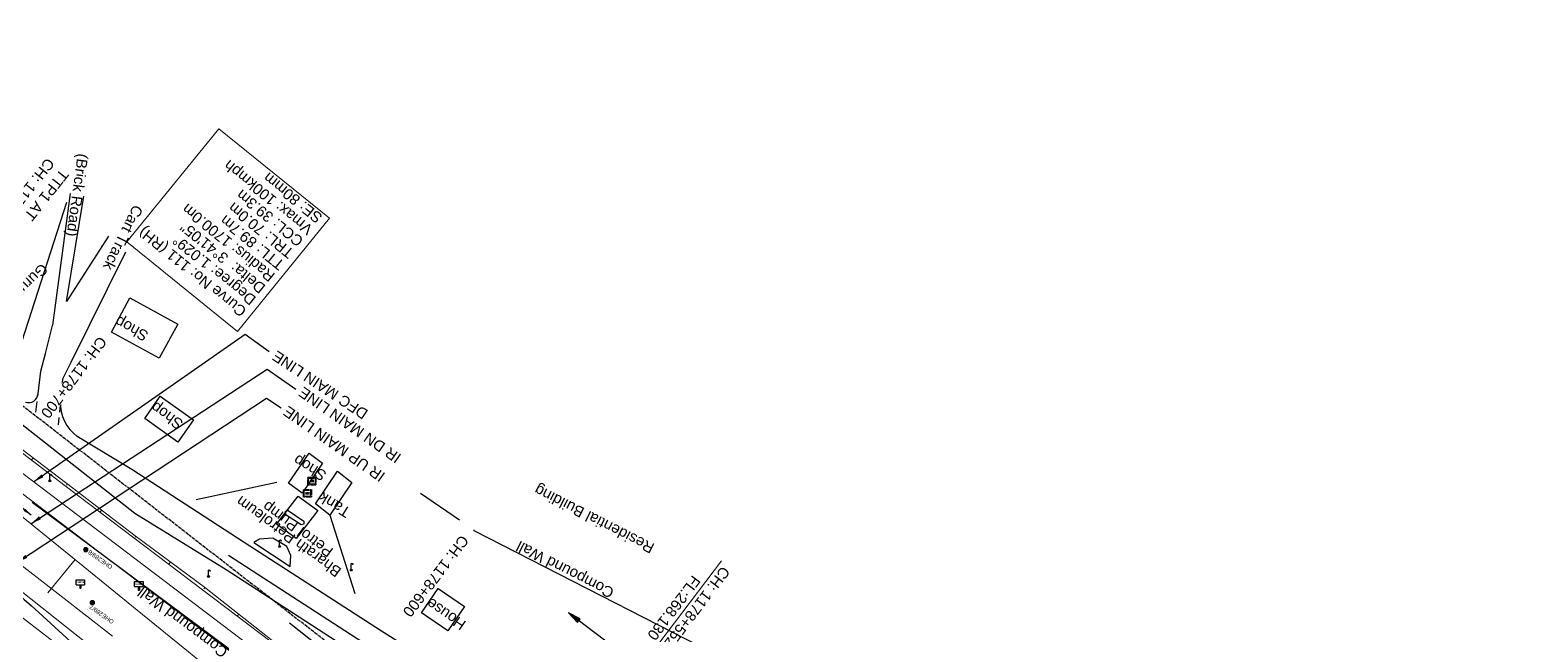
# Model space of a CAD drawing. Header units: metres. Extents: x 644418 to 1306172, y 3366650 to 6747308.
# Drawn here: x 653490 to 653838.5, y 3373358.3 to 3373498.2 of the extents above; entities that cross this region are included whole.
import ezdxf
from ezdxf.enums import TextEntityAlignment as Align

# ---------------------------------------------------------------- set-up
doc = ezdxf.new("R2010")
doc.units = ezdxf.units.M
doc.header["$MEASUREMENT"] = 0
for name, pattern in [('CENTER', [2, 1.25, -0.25, 0.25, -0.25]), ('DASHED', [0.75, 0.5, -0.25]), ('PHANTOM', [2.5, 1.25, -0.25, 0.25, -0.25, 0.25, -0.25])]:
    doc.linetypes.add(name, pattern=pattern)
for name, color, linetype, lineweight in [('C-ALIG-LABL-DG', 1, 'Continuous', 25), ('Existing Chainage', 7, 'Continuous', 0), ('Existing IR Track', 143, 'Continuous', 0), ('flow direction', 7, 'Continuous', 0), ('OHE MAST', 8, 'Continuous', 0), ('OHE MAST TEXT', 8, 'Continuous', 0), ('Proposed Alignment', 7, 'Continuous', 0), ('Proposed Curve_Details', 10, 'Continuous', 0), ('PROPOSED DFC TRACK', 1, 'Continuous', 0), ('PROPOSED DFCC TOE LINE', 239, 'Continuous', 0), ('PROPOSED DFCC TOE SLOPES', 239, 'Continuous', 0), ('PROPOSED DFCC TOE SLOPES - Cut & Connection', 239, 'Continuous', 0), ('PROPOSED DFCC TRACK', 1, 'Continuous', 0)]:
    doc.layers.add(name, color=color, linetype=linetype, lineweight=lineweight)
for name, color, linetype in [('COMMERCIAL_BLD_PUC', 251, 'Continuous'), ('COMPOUND_WALL', 251, 'Continuous'), ('CURVE_DETAILS', 251, 'Continuous'), ('DFCC Boundary', 6, 'CENTER'), ('IR PROPOSALS', 190, 'Continuous'), ('LAMP_POST', 7, 'Continuous'), ('Manhole', 251, 'Continuous'), ('PARKING_AREA', 251, 'Continuous'), ('PETROL PUMP', 251, 'Continuous'), ('PROPOSED DFCC FORMATION LINE', 187, 'Continuous'), ('RESIDENTIAL_BL_SEMI', 251, 'Continuous'), ('SHED', 252, 'Continuous'), ('SUB_ROAD_CENTRE', 34, 'Continuous'), ('SUB_ROAD_EDGE', 34, 'Continuous'), ('TANK', 251, 'Continuous'), ('TOPO_TEXT', 251, 'Continuous')]:
    doc.layers.add(name, color=color, linetype=linetype)
doc.styles.add('Arial', font='arial.ttf')
doc.styles.add('NB', font='swissbo.ttf', dxfattribs={"height": 1.5})
doc.styles.add('ROMANS', font='romans.shx')
doc.styles.get("Standard").update_dxf_attribs({"font": 'arial.ttf'})
doc.styles.add('Style-Arial', font='arial.ttf')
doc.dimstyles.new('ISO-25', dxfattribs={"dimtxt": 2.5, "dimasz": 2.5, "dimexe": 1.25, "dimexo": 0.625, "dimtad": 1, "dimtxsty": 'Standard', "dimcen": 2.5, "dimadec": 0, "dimazin": 0, "dimtfac": 1, "dimtmove": 0, "dimatfit": 3, "dimfxl": 1, "dimarcsym": 0})

# ---------------------------------------------------------------- blocks, each defined once
blk = doc.blocks.new('LP')
for points in [[(0, 0), (0, 1.5)], [(0.25, 1.35), (0.44, 1.35)]]:
    blk.add_lwpolyline(points)
for centre, radius, start, end in [((0.07, 0.99), 0.519, 57.6425, 97.3165), ((0.34, 1.33), 0.094, 11.7012, 168.0476)]:
    blk.add_arc(centre, radius, start, end)
at = {"extrusion": (0, 0, -1)}
blk.add_ellipse((0, 0.01), major_axis=(0.308, 0), ratio=0.400495, dxfattribs=at)
blk.add_ellipse((0.35, 1.36), major_axis=(0.0017, 0.0438), ratio=0.461056, start_param=1.74022, end_param=4.575836)
blk = doc.blocks.new('MHS')
at = {"layer": 'Manhole', "linetype": 'PHANTOM'}
for points in [[(-0.92, 0.95), (0.96, 0.95), (0.96, -0.87), (-0.92, -0.87)], [(-0.72, 0.75), (0.76, 0.75), (0.76, -0.67), (-0.72, -0.67)]]:
    blk.add_lwpolyline(points, close=True, dxfattribs=at)
at = {"layer": 'Manhole', "linetype": 'PHANTOM', "style": 'ROMANS', "width": 0.9}
blk.add_text('MH', height=0.55, dxfattribs=at).set_placement((0.03, -0.22), align=Align.CENTER)
blk = doc.blocks.new('CURVE')
for p, q in [((-0.98, 0.82), (-0.98, 1.98)), ((-0.98, 1.98), (0.98, 1.98)), ((-0.98, 0.82), (0.98, 0.82)), ((-0.13, 0.82), (-0.13, 0)), ((-0.13, 0), (0.13, 0)), ((0.13, 0.82), (0.13, 0)), ((0.98, 1.98), (0.98, 0.82))]:
    blk.add_line(p, q)
at = {"style": 'NB', "width": 1.025371}
blk.add_text('CURVE', height=0.4, dxfattribs=at).set_placement((0, 1.4), align=Align.MIDDLE)
blk = doc.blocks.new('OHE MAST')
h = blk.add_hatch(color=256)
edge = h.paths.add_edge_path()
edge.add_arc((0, 0), 0.514, 0, 360)
at = {"const_width": 0.01, "flags": 128}
for points in [[(1.5, 3.5), (1.5, 2), (-1.5, 2), (-1.5, 3.5)], [(0, 2), (0, 0)]]:
    blk.add_lwpolyline(points, dxfattribs=at)
blk.add_circle((0, 0), 0.514)
blk = doc.blocks.new('Direction')
h = blk.add_hatch(color=256)
h.dxf.hatch_style = 1
h.paths.add_polyline_path([(-5.537, 0), (-4.745, -0.129), (-4.745, 0.135)])
blk.add_lwpolyline([(-5.537, 0), (-4.745, -0.129), (-4.745, 0.135)], close=True)
blk.add_lwpolyline([(0, 0), (-5.537, 0)])

msp = doc.modelspace()

# ---------------------------------------------------------------- linework, layer by layer
at = {"layer": 'COMMERCIAL_BLD_PUC', "linetype": 'Continuous'}
for points in [[(653519.962, 3373421.937, 269.954), (653508.921, 3373428, 271.454), (653513.189, 3373435.962, 271.696), (653524.308, 3373429.8562, 271.696)], [(653524.314, 3373402.424, 270.661), (653516.643, 3373407.924, 270.442), (653520.233, 3373413.112, 270.816), (653527.9061, 3373407.6105, 270.816)], [(653557.9, 3373397.537, 269.73), (653553.149, 3373390.568, 270.147), (653550.006, 3373392.845, 269.776), (653554.7628, 3373399.8225, 269.776)]]:
    msp.add_polyline3d(points, close=True, dxfattribs=at)
at = {"layer": 'COMPOUND_WALL', "linetype": 'Continuous'}
for points in [[(653487.242, 3373423.818, 270.507), (653487.401, 3373423.581, 270.614), (653498.55, 3373458.191, 270.042)], [(653547.251, 3373393.045, 270.404), (653528.519, 3373389.025, 270.225)], [(653589.669, 3373384.246, 269.518), (653580.626, 3373390.459, 269.525)], [(653490.5, 3373388.474, 269.187), (653584.982, 3373318.047, 269.185), (653623.328, 3373289.844, 268.625), (653640.97, 3373277.197, 268.314)], [(653559.627, 3373385.464, 269.464), (653565.434, 3373367.188, 269.74)], [(653671.508, 3373340.12, 270.754), (653662.07, 3373346.437, 270.85), (653593.104, 3373381.78, 269.579), (653593.1, 3373381.988, 269.519)], [(653550.221, 3373360.393, 270.187), (653584.66, 3373333.087, 270.14), (653618.113, 3373308.381, 270.32), (653630.774, 3373298.739, 269.651), (653649.484, 3373285.019, 269.85)]]:
    msp.add_polyline3d(points, dxfattribs=at)
at = {"layer": 'DFCC Boundary', "ltscale": 0.5, "flags": 128}
msp.add_lwpolyline([(655695.597, 3371812.1897), (655640.8822, 3371912.823), (655580.0449, 3371996.7158), (655509.7792, 3372062.0857), (655426.9534, 3372113.9756), (655342.6069, 3372167.9462), (655257.8854, 3372221.2222), (655173.2688, 3372275.363), (655087.3459, 3372327.2788), (655002.8598, 3372380.6107), (654914.5097, 3372429.9473), (654741.1355, 3372529.4419), (654650.033, 3372576.4159), (654568.6995, 3372626.155), (654571.9877, 3372630.6369), (654391.4686, 3372756.327), (654377.1337, 3372736.8494), (654004.4289, 3373016.6995), (654007.7887, 3373020.6424), (653690.5739, 3373253.6486), (653690.5425, 3373253.6059), (653433.8132, 3373453.1485), (653440.7668, 3373462.5592), (653208.8394, 3373636.5534), (653216.1698, 3373646.5105), (653142.1983, 3373700.8896), (653053.6963, 3373771.1122), (652994.4341, 3373810.5255), (652929.3691, 3373859.5713), (652860.9168, 3373902.1103), (652749.6028, 3373984.4705), (652631.2396, 3374070.7175), (652636.2281, 3374078.1704), (652537.912, 3374145.7283), (652392.904, 3374241.2711), (652388.7719, 3374235.6812), (652308.569, 3374304.8076), (652315.9256, 3374314.7669), (652103.9815, 3374448.7876), (652083.1937, 3374464.1943), (652072.7494, 3374471.9329), (652052.3219, 3374487.0684), (652038.1897, 3374497.5387), (652024.0173, 3374508.0388), (652009.8347, 3374518.5254), (651995.6683, 3374529), (651981.7515, 3374539.2836), (651967.8828, 3374549.5317), (651954.6903, 3374559.2866), (651941.4997, 3374569.04), (651923.9377, 3374582.0168), (651906.3215, 3374595.0337), (651892.0868, 3374605.5547), (651877.7985, 3374616.1153), (651861.6288, 3374628.0564), (651845.5071, 3374639.9619), (651829.5757, 3374651.7544), (651824.7911, 3374655.296), (651813.6747, 3374663.5244), (651797.4592, 3374675.4968), (651792.6217, 3374679.0685), (651809.3453, 3374701.6999), (651798.0335, 3374710.0518), (651782.3495, 3374721.6444), (651766.6655, 3374733.2369), (651750.5163, 3374745.1875), (651734.3118, 3374757.179), (651717.3274, 3374769.6994), (651700.4625, 3374782.1317), (651684.6001, 3374793.8578), (651668.5938, 3374805.6902), (651652.6806, 3374817.4203), (651636.8173, 3374829.1137), (651620.9269, 3374840.8662), (651604.9647, 3374852.6718), (651588.7459, 3374864.6312), (651572.5882, 3374876.5455), (651556.6943, 3374888.2868), (651540.8409, 3374899.9983), (651524.5553, 3374912.0488), (651508.2568, 3374924.109), (651492.7938, 3374935.5157), (651477.3997, 3374946.8715), (651461.3291, 3374958.7436), (651445.2311, 3374970.6359), (651429.3555, 3374982.3615), (651413.4375, 3374994.1184), (651396.6322, 3375006.522), (651379.7761, 3375018.963), (651363.6644, 3375030.8565), (651352.7728, 3375038.8965), (651331.6522, 3375054.4784), (651315.7738, 3375066.1947), (651299.7306, 3375078.0412), (651283.6239, 3375089.9346), (651273.9044, 3375097.1057), (651264.2377, 3375104.2378), (651243.4187, 3375119.6324), (651222.5077, 3375135.095), (651201.5462, 3375150.5784), (651180.4926, 3375166.1298), (651161.7365, 3375179.9701), (651143.0969, 3375193.7244), (651126.6442, 3375205.9373), (651110.0563, 3375218.2505), (651088.7204, 3375233.9244), (651067.5473, 3375249.4788), (651049.4448, 3375262.8672), (651031.0656, 3375276.4601), (651013.3004, 3375289.5618), (650995.6557, 3375302.5748), (650975.556, 3375317.4171), (650955.4878, 3375332.2363), (650948.8014, 3375337.1771), (650951.4372, 3375340.7501), (650937.0874, 3375351.3535), (650916.0918, 3375366.8677), (650897.9224, 3375380.2929), (650879.805, 3375393.6796), (650866.8386, 3375403.2309), (650853.9116, 3375412.7532), (650835.5886, 3375426.289), (650817.2946, 3375439.8035), (650797.968, 3375454.1206), (650778.7222, 3375468.3781), (650760.7655, 3375481.6337), (650742.8011, 3375494.8949), (650723.0807, 3375509.4255), (650703.3693, 3375523.9495), (650688.6613, 3375534.8372), (650673.8463, 3375545.804), (650653.7938, 3375560.6295), (650633.6894, 3375575.4932), (650612.6421, 3375591.0542), (650592.0153, 3375606.3042), (650570.0328, 3375622.5591), (650548.5001, 3375638.4814), (650530.5234, 3375651.793), (650512.3606, 3375665.2423), (650494.7465, 3375678.2665), (650476.9008, 3375691.462), (650459.2976, 3375704.4721), (650441.3132, 3375717.7633), (650427.1261, 3375728.1319), (650413.8099, 3375737.864), (650402.677, 3375746.2697), (650389.8486, 3375755.6668), (650377.7322, 3375764.5425), (650360.7275, 3375777.1141), (650343.7744, 3375789.6482), (650325.0342, 3375803.5254), (650306.3109, 3375817.39), (650287.6225, 3375831.2124), (650268.717, 3375845.1957), (650250.337, 3375858.8009), (650231.8256, 3375872.5033), (650215.4559, 3375884.6355), (650199.261, 3375896.6381), (650189.9351, 3375903.5429), (650184.6476, 3375907.4517), (650170.3331, 3375918.0338), (650153.2211, 3375930.7288), (650135.9365, 3375943.5518), (650119.2313, 3375955.9159), (650102.3769, 3375968.3905), (650085.2738, 3375981.0461), (650068.2078, 3375993.6742), (650052.7787, 3376005.1011), (650037.4384, 3376016.4621), (650022.1728, 3376027.766), (650006.9632, 3376039.0283), (649974.7512, 3376062.8762), (649961.4537, 3376072.7117), (649948.2091, 3376082.508), (649944.476, 3376085.2722), (649918.728, 3376050.5341), (649909.4316, 3376057.4177), (649896.4092, 3376067.0604), (649893.7832, 3376069.0128), (649891.1645, 3376070.9437), (649888.4639, 3376072.9569), (649875.744, 3376082.3694), (649867.5551, 3376088.4016), (649853.4118, 3376098.8745), (649839.2513, 3376109.3603), (649829.0749, 3376116.9005), (649827.2194, 3376118.2675), (649818.0867, 3376125.0366), (649808.8566, 3376131.8779), (649793.2502, 3376143.4201), (649777.6288, 3376154.9733), (649763.6321, 3376165.3144), (649749.5741, 3376175.7007), (649733.9228, 3376187.2754), (649718.3343, 3376198.8036), (649705.3241, 3376208.4391), (649692.3703, 3376218.0327), (649678.0208, 3376228.6769), (649663.5747, 3376239.3366), (649646.4625, 3376252.0623), (649634.6272, 3376260.744), (649624.9192, 3376267.9946), (649615.0208, 3376275.3876), (649599.9831, 3376286.4834), (649588.9857, 3376294.598), (649590.032, 3376296.0132), (649586.1685, 3376298.8639), (649569.3593, 3376311.3207), (649552.641, 3376323.7102), (649537.2353, 3376335.0739), (649521.9792, 3376346.327), (649506.2408, 3376358.0035), (649490.3575, 3376369.7875), (649475.7578, 3376380.5673), (649461.1933, 3376391.3211), (649445.4753, 3376402.9572), (649429.8494, 3376414.5253), (649414.4906, 3376425.9209), (649378.3483, 3376452.6365), (649368.4603, 3376459.9984), (649352.6509, 3376471.6682), (649336.6992, 3376483.4434), (649322.3941, 3376494.1037), (649307.6557, 3376505.0862), (649290.8736, 3376517.4208), (649273.972, 3376529.8435), (649258.1992, 3376541.4854), (649242.2966, 3376553.2232), (649226.5432, 3376564.8634), (649210.8826, 3376576.435), (649195.2207, 3376588.0769), (649179.5326, 3376599.7383), (649164.9134, 3376610.5118), (649150.5177, 3376621.1205), (649135.415, 3376632.3287), (649120.2337, 3376643.5954), (649107.8929, 3376652.6743), (649095.5927, 3376661.7234), (649079.5687, 3376673.5769), (649063.4846, 3376685.4748), (649046.5651, 3376697.9756), (649029.6506, 3376710.4727), (649013.3465, 3376722.5351), (648996.9805, 3376734.6431), (648980.3936, 3376746.8979), (648963.6626, 3376759.259), (648946.7453, 3376771.7643), (648929.6945, 3376784.3682), (648913.5118, 3376796.3614), (648897.2206, 3376808.435), (648876.2496, 3376823.9678), (648855.1325, 3376839.6089), (648839.3985, 3376851.2044), (648823.6596, 3376862.8037), (648806.187, 3376875.7235), (648788.7814, 3376888.5937), (648772.4766, 3376900.6763), (648756.1277, 3376912.7915), (648748.6058, 3376918.3049), (648733.321, 3376929.6306), (648718.1841, 3376940.8501), (648694.1574, 3376958.9078), (648686.9154, 3376964.1595), (648685.9321, 3376964.8321), (648667.95, 3376978.2197), (648649.3198, 3376992.1471), (648633.5557, 3377003.8368), (648617.684, 3377015.6038), (648613.3865, 3377018.7718), (648613.1308, 3377018.4261), (648605.39, 3377024.1325), (648593.439, 3377032.9404), (648576.5994, 3377045.3816), (648559.8787, 3377057.7351), (648542.9247, 3377070.3132), (648525.9483, 3377082.908), (648511.3109, 3377093.7409), (648496.5572, 3377104.6599), (648477.562, 3377118.7172), (648458.5464, 3377132.7896), (648451.3349, 3377138.2101), (648435.5918, 3377149.862), (648422.1096, 3377159.9046), (648408.3664, 3377170.0637), (648394.6863, 3377180.1761), (648381.6588, 3377189.818), (648368.6059, 3377199.4787), (648354.1188, 3377210.196), (648339.6473, 3377220.9017), (648325.8166, 3377231.1386), (648311.9735, 3377241.3853), (648297.2469, 3377252.2824), (648283.6168, 3377262.3688), (648282.6002, 3377260.9951), (648281.5015, 3377261.8082), (648268.446, 3377271.4578), (648255.3849, 3377281.1115), (648243.3023, 3377290.0413), (648231.5826, 3377298.7116), (648230.1246, 3377299.843), (648216.137, 3377310.1827), (648202.3989, 3377320.3379), (648187.9045, 3377331.0225), (648173.4524, 3377341.7035), (648159.964, 3377351.7009), (648146.3755, 3377361.7726), (648132.3698, 3377372.1252), (648118.3132, 3377382.5155), (648104.5683, 3377392.6752), (648090.8453, 3377402.8186), (648079.0331, 3377411.5788), (648067.1746, 3377420.3734), (648052.1864, 3377431.461), (648037.1291, 3377442.5999), (648023.4384, 3377452.7367), (648009.6421, 3377462.9518), (647998.5681, 3377471.1475), (647977.6651, 3377486.6371), (647970.8013, 3377491.7424), (647954.3046, 3377504.0127), (647940.5645, 3377514.1537), (647927.1436, 3377524.0583), (647912.5029, 3377534.9198), (647897.7662, 3377545.8524), (647883.3488, 3377556.5286), (647868.9785, 3377567.1699), (647855.3948, 3377577.2425), (647841.7032, 3377587.3948), (647828.8284, 3377596.8277), (647815.9828, 3377606.2395), (647798.869, 3377618.9232), (647787.996, 3377626.9816), (647769.1212, 3377640.9619), (647756.6675, 3377650.183), (647742.624, 3377660.5991), (647728.5049, 3377671.0713), (647713.635, 3377682.0926), (647698.699, 3377693.1628), (647681.9918, 3377705.517), (647665.4025, 3377717.7839), (647652.0515, 3377727.6811), (647638.8028, 3377737.5025), (647625.2604, 3377747.546), (647611.724, 3377757.585), (647601.846, 3377764.9047), (647586.5632, 3377776.2354), (647574.9107, 3377784.8659), (647552.1318, 3377801.7377), (647544.5766, 3377807.3492), (647531.2096, 3377817.2774), (647518.7824, 3377826.4783), (647506.3678, 3377835.6698), (647493.0662, 3377845.5438), (647479.7149, 3377855.4547), (647466.3541, 3377865.3556), (647452.9886, 3377875.26), (647440.1702, 3377884.755), (647427.3392, 3377894.2595), (647421.9004, 3377898.2902), (647422.4016, 3377898.9655), (647413.1507, 3377905.8213), (647398.5546, 3377916.6386), (647385.2867, 3377926.4568), (647372.1159, 3377936.2032), (647357.4127, 3377947.1112), (647351.2811, 3377951.6601), (647330.0092, 3377967.4105), (647317.4471, 3377976.6964), (647304.414, 3377986.3606), (647291.335, 3377996.0589), (647278.7541, 3378005.3917), (647266.0777, 3378014.7954), (647252.9457, 3378024.4462), (647239.9839, 3378033.9719), (647225.7512, 3378044.5255), (647211.5179, 3378055.0796), (647196.511, 3378066.208), (647181.4966, 3378077.3419), (647167.7872, 3378087.5064), (647154.0498, 3378097.6917), (647140.7668, 3378107.5414), (647127.4862, 3378117.3893), (647113.2521, 3378127.9375), (647099.0375, 3378138.4713), (647085.0268, 3378148.8592), (647070.9977, 3378159.2608), (647056.5444, 3378169.9697), (647042.0873, 3378180.6814), (647027.5624, 3378191.4464), (647013.0728, 3378202.1851), (646999.864, 3378211.9684), (646986.6741, 3378221.7376), (646973.6148, 3378231.4185), (646960.4875, 3378241.1499), (646945.7953, 3378252.0414), (646931.0256, 3378262.9902), (646930.6274, 3378263.2852), (646951.9475, 3378292.0562)], dxfattribs=at)
at = {"layer": 'Existing Chainage', "color": 0, "linetype": 'Continuous', "lineweight": 13, "flags": 128}
msp.add_lwpolyline([(653494.1218, 3373367.3542), (653500.4337, 3373375.1105)], dxfattribs=at)
at = {"layer": 'Existing IR Track', "flags": 128}
for points in [[(653488.0181, 3373385.2114), (653502.3187, 3373373.5765), (653514.8655, 3373363.3663), (653526.7472, 3373353.6788), (653539.3869, 3373343.3734), (653562.4463, 3373324.6346), (653584.7334, 3373306.5234), (653599.0791, 3373295.3269), (653612.515, 3373284.8421), (653627.2485, 3373273.8156), (653641.8511, 3373262.8869), (653656.8126, 3373251.8275), (653671.4279, 3373241.0239), (653687.812, 3373229.0084), (653704.0966, 3373217.066), (653720.3476, 3373205.0837), (653737.0212, 3373192.7897), (653750.168, 3373183.1064), (653763.8414, 3373173.0355), (653778.0731, 3373162.5772), (653790.3904, 3373153.525), (653807.9167, 3373140.5838), (653823.359, 3373129.1813), (653840.4143, 3373116.5158)], [(653485.0421, 3373376.0274), (653497.183, 3373366.6049), (653509.1645, 3373357.306)], [(653589.2761, 3373289.914), (653578.1075, 3373298.1757), (653531.6696, 3373333.0756), (653506.3207, 3373353.1243), (653482.1744, 3373372.2848)]]:
    msp.add_lwpolyline(points, dxfattribs=at)
at = {"layer": 'IR PROPOSALS'}
msp.add_lwpolyline([(653463.9132, 3373386.3465, -0.02078832), (653492.0419, 3373362.7978), (653499.476, 3373356.0293)], format="xyb", dxfattribs=at)
at = {"layer": 'PARKING_AREA', "linetype": 'Continuous'}
msp.add_polyline3d([(653550.369, 3373373.49, 269.292), (653550.534, 3373376.022, 269.261), (653549.59, 3373378.143, 269.254), (653546.343, 3373380.062, 269.237), (653543.284, 3373379.887, 269.276), (653541.969, 3373379.116, 269.293)], close=True, dxfattribs=at)
at = {"layer": 'PETROL PUMP', "linetype": 'Continuous'}
msp.add_polyline3d([(653552.928, 3373383.196, 268.78), (653549.359, 3373385.544, 268.888), (653549.304, 3373386.335, 268.886), (653549.919, 3373386.479, 268.874), (653553.5217, 3373384.0001, 268.851), (653553.582, 3373383.306, 268.782)], close=True, dxfattribs=at)
at = {"layer": 'Proposed Alignment', "color": 1, "linetype": 'Continuous', "lineweight": 0}
msp.add_line((653650.5297, 3373374.8331), (653631.703, 3373350.0395), dxfattribs=at)
at = {"layer": 'Proposed Curve_Details'}
msp.add_lwpolyline([(653559.4748, 3373454.449), (653538.1874, 3373428.1518), (653512.4918, 3373448.9523), (653533.7792, 3373475.2494)], close=True, dxfattribs=at)
at = {"layer": 'PROPOSED DFCC FORMATION LINE', "lineweight": 0, "flags": 128}
for points in [[(653545.9416, 3373355.998), (653530.0133, 3373368.093), (653514.085, 3373380.1879), (653498.1566, 3373392.2829), (653482.2283, 3373404.3779)], [(653541.406, 3373350.0249), (653525.4777, 3373362.1199), (653509.5494, 3373374.2148), (653493.621, 3373386.3098), (653477.6927, 3373398.4048)]]:
    msp.add_lwpolyline(points, dxfattribs=at)
at = {"layer": 'PROPOSED DFCC TOE LINE', "lineweight": 0, "flags": 128}
msp.add_lwpolyline([(653474.8965, 3373410.8027), (653482.6146, 3373404.8866), (653498.5432, 3373392.7919), (653514.3943, 3373380.5953), (653530.4622, 3373368.6842), (653546.1772, 3373356.3082), (653562.188, 3373344.3219), (653577.6146, 3373332.5586)], dxfattribs=at)
at = {"layer": 'PROPOSED DFCC TOE SLOPES', "linetype": 'Continuous', "lineweight": 0, "flags": 128}
for points in [[(653490.3256, 3373398.2293), (653490.712, 3373398.7382)], [(653498.4827, 3373392.4359), (653498.6756, 3373392.69)], [(653506.2539, 3373386.1344), (653506.6011, 3373386.5917)], [(653514.3733, 3373380.2913), (653514.5285, 3373380.4958)], [(653522.1822, 3373374.0394), (653522.5625, 3373374.5402)], [(653530.37, 3373368.2864), (653530.5935, 3373368.5808)], [(653538.1106, 3373361.9444), (653538.451, 3373362.3928)]]:
    msp.add_lwpolyline(points, dxfattribs=at)
at = {"layer": 'PROPOSED DFCC TOE SLOPES - Cut & Connection', "color": 190}
msp.add_polyline3d([(653653.7336, 3373233.9643, 267.4069), (653643.8035, 3373241.5632, 267.4106), (653627.9679, 3373253.7663, 267.4166), (653625.7589, 3373255.4714, 267.4174), (653612.1362, 3373265.9872, 267.4225), (653596.3043, 3373278.2082, 267.4284), (653580.4725, 3373290.4292, 267.4343), (653564.6407, 3373302.6502, 267.4402), (653548.8088, 3373314.8712, 267.4462), (653532.977, 3373327.0922, 267.4521), (653517.1451, 3373339.3132, 267.458), (653501.3133, 3373351.5342, 267.4639), (653485.4815, 3373363.7552, 267.4699)], dxfattribs=at)
at = {"layer": 'PROPOSED DFCC TRACK', "color": 12, "flags": 128}
msp.add_lwpolyline([(653890.1959, 3373089.8846), (653472.2157, 3373407.2722)], dxfattribs=at)
at = {"layer": 'RESIDENTIAL_BL_SEMI', "linetype": 'Continuous'}
msp.add_polyline3d([(653586.968, 3373358.526, 269.64), (653580.882, 3373362.726, 269.801), (653584.75, 3373368.385, 269.613), (653590.8374, 3373364.184, 269.613)], close=True, dxfattribs=at)
at = {"layer": 'SHED', "linetype": 'Continuous'}
msp.add_polyline3d([(653556.789, 3373386.503, 273.12), (653551.745, 3373380.001, 272.549), (653547.202, 3373383.333, 272.637), (653552.2581, 3373389.8506, 272.637)], close=True, dxfattribs=at)
at = {"layer": 'SUB_ROAD_CENTRE', "color": 88, "linetype": 'DASHED', "ltscale": 5}
for points in [[(653491.309, 3373409.392), (653491.8313, 3373413.6503)], [(653497.0283, 3373411.855), (653496.496, 3373406.42)]]:
    msp.add_lwpolyline(points, dxfattribs=at)
at = {"layer": 'SUB_ROAD_EDGE', "linetype": 'Continuous'}
for points in [[(653514.3188, 3373385.7818), (653424.3664, 3373456.6623)], [(653491.8313, 3373413.6503), (653492.471, 3373418.865), (653493.5356, 3373422.9954)], [(653499.4608, 3373420.9346), (653497.537, 3373417.049), (653497.0283, 3373411.855)], [(653571.6212, 3373358.5014), (653539.713, 3373379.045), (653513.607, 3373396.042), (653500.9629, 3373403.7108)], [(653561.0977, 3373356.1522), (653535.521, 3373372.739), (653514.3188, 3373385.7818)], [(653568.5561, 3373354.9991), (653536.0491, 3373376.0382)]]:
    msp.add_lwpolyline(points, dxfattribs=at)
for points in [[(653495.24, 3373429.566, 268.792), (653499.394, 3373460.167, 268.647)], [(653498.4851, 3373435.115, 268.7339), (653502.444, 3373459.544, 268.653)], [(653498.491, 3373435.114, 268.732), (653508.259, 3373450.278, 268.834)], [(653512.136, 3373446.536, 268.837), (653499.4608, 3373420.9346, 268.8813)], [(653493.5356, 3373422.9954, 268.829), (653495.225, 3373429.55, 268.794)], [(653575.132, 3373356.241, 268.749), (653571.6212, 3373358.5014, 268.759)]]:
    msp.add_polyline3d(points, dxfattribs=at)
for centre, radius, start, end in [((653489.6435, 3373413.775), 2.1914, 251.134802, 356.737503), ((653506.4599, 3373411.389), 9.4431, 177.171198, 234.400494)]:
    msp.add_arc(centre, radius, start, end, dxfattribs=at)
at = {"layer": 'TANK', "linetype": 'Continuous'}
msp.add_polyline3d([(653564.721, 3373393.04, 269.439), (653559.626, 3373385.465, 269.464), (653556.266, 3373388.065, 269.325), (653561.361, 3373395.64, 269.325)], close=True, dxfattribs=at)

# ---------------------------------------------------------------- block references
at = {"layer": 'C-ALIG-LABL-DG', "color": 1, "linetype": 'Continuous', "lineweight": 25, "xscale": 3.789791541545082, "yscale": 3.789791541545082, "zscale": 3.789791541545082, "rotation": 322.7892652881014}
msp.add_blockref('Direction', (653631.703, 3373350.0395), dxfattribs=at)
at = {"layer": 'CURVE_DETAILS', "linetype": 'Continuous'}
for p in [(653501.646, 3373368.45, 268.673), (653515.247, 3373368.001, 268.686)]:
    msp.add_blockref('CURVE', p, dxfattribs=at)
at = {"layer": 'LAMP_POST', "linetype": 'Continuous'}
for p in [(653494.582, 3373393.407, 272.016), (653547.94, 3373378.136, 271.911), (653531.416, 3373371.17, 270.525), (653564.578, 3373372.661, 270.422)]:
    msp.add_blockref('LP', p, dxfattribs=at)
at = {"layer": 'Manhole', "linetype": 'Continuous'}
for p in [(653555.392, 3373393.304, 268.9), (653554.373, 3373390.467, 268.924)]:
    msp.add_blockref('MHS', p, dxfattribs=at)
at = {"layer": 'OHE MAST', "color": 2, "rotation": 143.3908318566117}
for p in [(653502.91, 3373377.416), (653504.452, 3373365.101)]:
    msp.add_blockref('OHE MAST', p, dxfattribs=at)

# ---------------------------------------------------------------- texts
at = {"layer": 'Existing IR Track', "color": 7, "lineweight": 0}
for s, p in [('IR DN MAIN LINE', (653552.792, 3373414.3781)), ('IR UP MAIN LINE', (653549.2234, 3373409.9342))]:
    msp.add_text(s, height=2.5, rotation=145, dxfattribs=at).set_placement(p, align=Align.MIDDLE_RIGHT)
at = {"layer": 'OHE MAST TEXT'}
for s, p in [('OHE289/8', (653506.2871, 3373375.101)), ('OHE289/7', (653506.6165, 3373362.359))]:
    msp.add_text(s, height=1, rotation=145, dxfattribs=at).set_placement(p, align=Align.MIDDLE_CENTER)
at = {"layer": 'Proposed Alignment', "color": 1, "style": 'Arial'}
for s, p in [('CH: 1178+552.453', (653650.696, 3373373.7623)), ('FL:268.130', (653643.8487, 3373371.6516))]:
    msp.add_text(s, height=2.5, rotation=232.789265, dxfattribs=at).set_placement(p)
at = {"layer": 'Proposed Curve_Details', "insert": (653558.1096, 3373455.0359), "char_height": 2.5, "attachment_point": 7, "rotation": 141.010065, "line_spacing_factor": 0.84, "style": 'Style-Arial'}
msp.add_mtext('Curve No: 111 (RH)\\PDegree: 1.029%%D\\PDelta:  3%%D41\'05"\\PRadius: 1700.0m\\PTTL: 89.7m\\PTRL: 70.0m\\PCCL: 39.3m\\PVmax: 100kmph\\PSE: 80mm', dxfattribs=at)
at = {"layer": 'PROPOSED DFC TRACK', "color": 10, "linetype": 'Continuous', "lineweight": -3, "ltscale": 5, "style": 'Style-Arial'}
for s in ['DFC MAIN LINE', ' DFC MAIN LINE']:
    msp.add_text(s, height=2.5, rotation=146.40432, dxfattribs=at).set_placement((653547.3485, 3373423.8043), align=Align.RIGHT)
at = {"layer": 'SUB_ROAD_EDGE', "color": 8, "linetype": 'Continuous'}
for s, rotation, p in [('(Brick Road)', 262.269511, (653501.0442, 3373469.5902)), ('Cart Track', 243.66001, (653514.0795, 3373457.7815))]:
    msp.add_text(s, height=2.5, rotation=rotation, dxfattribs=at).set_placement(p)
at = {"layer": 'TOPO_TEXT'}
for s, rotation, p in [('Guruthwara', 223.89527, (653492.6881, 3373444.134)), ('Shop', 151.227269, (653517.7117, 3373427.8881)), ('Shop', 144.360005, (653525.7876, 3373407.181)), ('Shop', 148.118347, (653559.0737, 3373395.3206)), ('Bharath Petroleum', 143.742335, (653562.4995, 3373372.8507)), ('Tank', 148.118347, (653564.6457, 3373386.8164)), ('Residential Building', 152.866226, (653635.1868, 3373378.6313)), ('Petrol Pump', 143.742335, (653560.6114, 3373377.483)), ('Compound Wall', 152.866226, (653625.8231, 3373368.2187)), ('House', 145.390115, (653591.431, 3373360.5852))]:
    msp.add_text(s, height=2.5, rotation=rotation, dxfattribs=at).set_placement(p)
msp.add_text('Compound Wall', height=2.5, rotation=143.299108, dxfattribs=at).set_placement((653525.4243, 3373360.522), align=Align.MIDDLE_CENTER)

# ---------------------------------------------------------------- leaders
at = {"layer": 'Existing IR Track', "color": 7, "lineweight": 0}
for points in [[(653490.1924, 3373383.4424, -268.602), (653545.0063, 3373419.3619, -268.602), (653551.7079, 3373414.7274, -268.602)], [(653487.0403, 3373374.4766, -268.602), (653544.9204, 3373412.6187, -268.602), (653548.2631, 3373410.3821, -268.602)]]:
    msp.add_leader(points, dimstyle='ISO-25', override={"dimtxt": 0.5, "dimtad": 0}, dxfattribs=at)
at = {"layer": 'flow direction', "lineweight": 0}
msp.add_leader([(653490.2421, 3373385.4224), (653483.9346, 3373390.4826)], dimstyle='ISO-25', override={"dimtxt": 0.5, "dimasz": 2, "dimtad": 0}, dxfattribs=at)
at = {"layer": 'PROPOSED DFC TRACK', "color": 10, "linetype": 'Continuous', "lineweight": -3, "ltscale": 5}
msp.add_leader([(653490.8071, 3373393.1551, 268.9434), (653539.9305, 3373427.4728, 268.9434), (653545.5307, 3373423.4628, 268.9434)], dimstyle='ISO-25', override={"dimtxt": 3, "dimasz": 2.5, "dimgap": 0.625, "dimtad": 0, "dimdec": 3, "dimzin": 2, "dimtdec": 3}, dxfattribs=at)
msp.add_leader([(653490.8071, 3373393.1551, 268.9434), (653539.9305, 3373427.4728, 268.9434), (653545.5307, 3373423.4628, 268.9434)], dimstyle='ISO-25', override={"dimtxt": 3, "dimasz": 2.5, "dimgap": 0.625, "dimtad": 0, "dimdec": 3, "dimzin": 2, "dimtdec": 3}, dxfattribs=at)

# ---------------------------------------------------------------- next in the draw order: texts
at = {"layer": 'C-ALIG-LABL-DG', "color": 1, "linetype": 'Continuous', "lineweight": 25, "char_height": 2.5, "width": 22.502814, "attachment_point": 4, "rotation": 232.789265, "style": 'Arial', "bg_fill": 3, "box_fill_scale": 1.04, "bg_fill_color": 256, "bg_fill_true_color": 13158600, "bg_fill_transparency": 0}
for s, insert in [('CH: 1178+700', (653506.9927, 3373426.4541)), ('CH: 1178+600', (653591.0271, 3373380.2704))]:
    msp.add_mtext(s, dxfattribs=dict(at, insert=insert))

# ---------------------------------------------------------------- next in the draw order: texts
at = {"layer": 'C-ALIG-LABL-DG', "color": 1, "insert": (653499.1333, 3373464.5162), "char_height": 2.5, "width": 47.504078, "attachment_point": 1, "rotation": 231.609646, "style": 'Arial', "bg_fill": 2}
msp.add_mtext('TTP1 AT \\PCH: 1178+714.083', dxfattribs=at)

doc.saveas('drawing.dxf')
